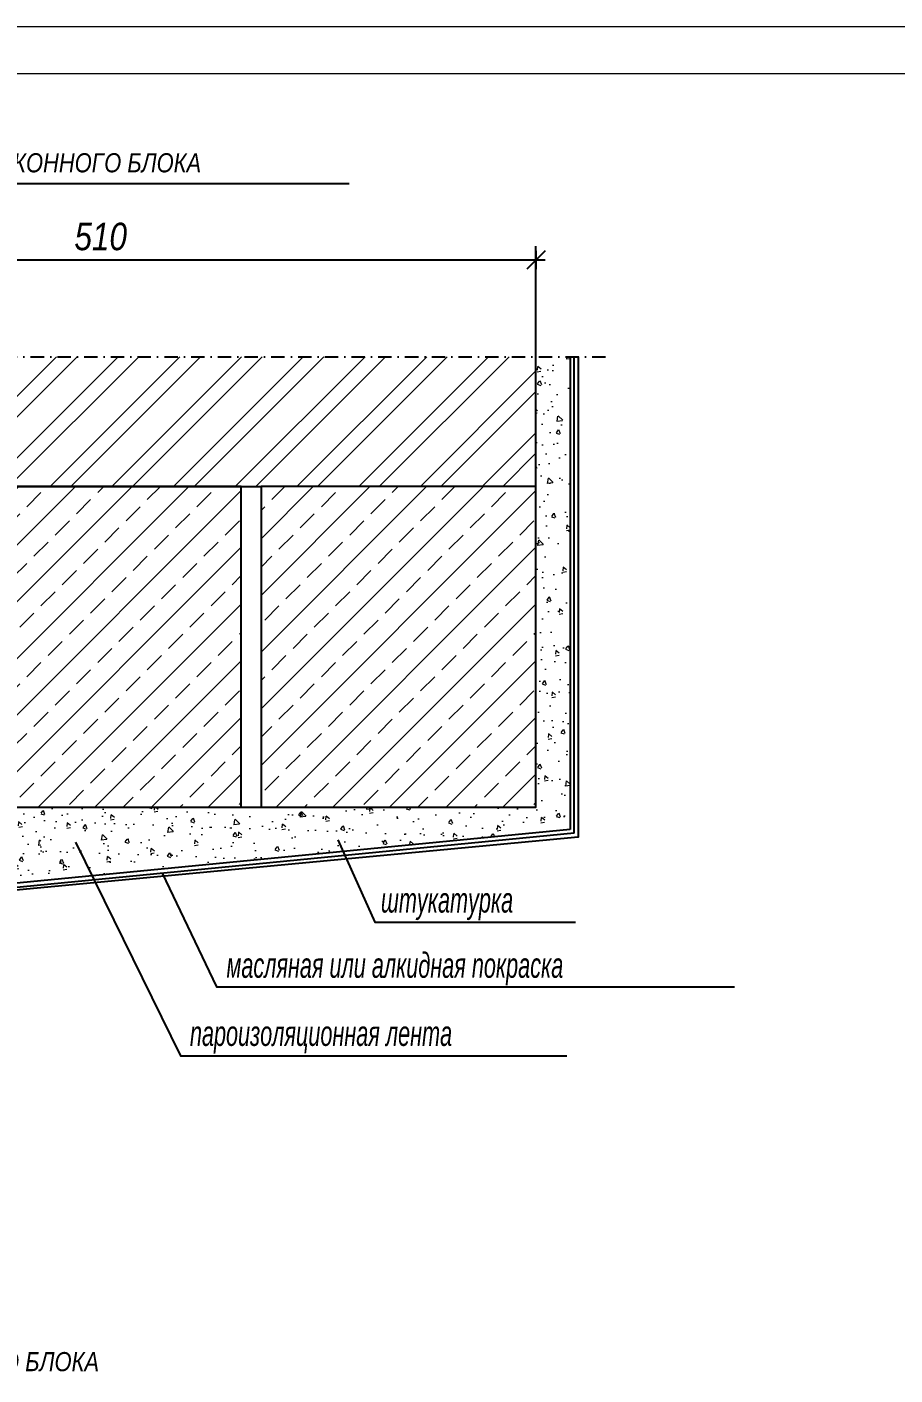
# Model space of a CAD drawing. Header units: millimetres. Extents: x 1582001 to 3303937, y 226471 to 491235.
# Drawn here: x 1930873 to 1940347, y 241459 to 256171 of the extents above; entities that cross this region are included whole.
import ezdxf

# ---------------------------------------------------------------- set-up
doc = ezdxf.new("R2010")
doc.units = ezdxf.units.MM
doc.linetypes.add('DGN Style 4', pattern=[58.36478256158203, 29.16416367849196, -14.58208183924598, 0.03645520459811495, -14.58208183924598])
doc.layers.get('Defpoints').update_dxf_attribs({"color": 255, "lineweight": 30})
doc.layers.add('Штамп', color=113, linetype='Continuous', lineweight=15)
doc.layers.add('Штриховки', color=251, linetype='Continuous', lineweight=20)
doc.styles.add('STYLE1', font='ARIALNI.TTF', dxfattribs={"height": 300})
doc.dimstyles.new('25', dxfattribs={"dimscale": 100, "dimtxt": 2.5, "dimasz": 1, "dimexe": 1.5, "dimexo": 1.5, "dimgap": 1, "dimtad": 1, "dimdec": 0, "dimlfac": 0.25, "dimzin": 0, "dimdsep": 46, "dimtxsty": 'STYLE1', "dimblk": 'dblk_0', "dimcen": 2, "dimdle": 1.5, "dimclrd": 256, "dimclre": 256, "dimadec": 0, "dimazin": 0, "dimtfac": 1, "dimtdec": 0, "dimtix": 1, "dimtmove": 1, "dimatfit": 3, "dimfxl": 0, "dimtolj": 1, "dimtzin": 0, "dimlwd": -1, "dimlwe": -1, "dimarcsym": 0})
pattern_1 = [(320, (-339750.8803228922, 291903.3637321232), (-39.8477138472578, -455.46167249001), [47.625, -523.875]), (265, (-339750.8803228922, 291903.3637321232), (477.6416072054499, 88.10706493916739), [38.1, -419.1]), (10.45099999999996, (-339754.2009478929, 291865.4087321231), (437.7917195507296, -367.3562541648982), [40.475, -445.225]), (316.1842, (-339623.8803228922, 291903.3637321232), (-105.105819831818, -677.6976022303247), [71.4375, -785.8125]), (6.635599999999986, (-339632.6390728932, 291846.8889821231), (618.5638897251229, -593.5105861655929), [60.71249999999979, -667.8374999999966]), (261.1840000000001, (-339623.8803228922, 291903.3637321232), (618.5627946514941, -593.511514534835), [57.14999999999979, -628.6499999999983]), (291, (-339655.6303228922, 291839.8637321232), (-255.6637962919063, -379.0371995884581), [47.625, -523.875]), (236, (-339655.6303228922, 291839.8637321232), (460.4699153057982, -154.5050708691178), [38.1, -419.1]), (341.4514, (-339676.9355728924, 291808.277482123), (204.8071442901435, -533.5412269253112), [40.475, -445.225]), (307.5, (-339750.8803228922, 291903.3637321232), (211.3875971828828, -7.721508126479581), [0, -414.0199999999982, 0, -425.4499999999982, 0, -420.6874999999982]), (277.5, (-339750.8803228922, 291903.3637321232), (250.4514370452987, -167.0491562757644), [0, -242.57, 0, -404.495, 0, -160.3375]), (237.5, (-339750.8803228922, 292044.9687321231), (-14.32185998168371, -338.9764879171785), [0, -158.75, 0, -495.3, 0, -657.2249999999999]), (227.5, (-339750.8803228922, 292108.4687321231), (63.56622758333246, -370.3229534650451), [0, -206.3749999999991, 0, -328.9299999999983, 0, -466.7249999999983])]

# ---------------------------------------------------------------- blocks, each defined once
blk = doc.blocks.new('dblk_0')
at = {"color": 0, "linetype": 'ByBlock'}
for p, q in [((1, 1), (-1, -1)), ((-1, 0), (1, 0)), ((0, 1), (0, -1))]:
    blk.add_line(p, q, dxfattribs=at)
blk = doc.blocks.new('*D999')
at = {"ltscale": 100, "transparency": 16777216}
for p, q in [((1926927.343817117, 250313.8093456767), (1926927.343817117, 253779.6731593015)), ((1936427.329788534, 250439.2932320163), (1936427.329788534, 253779.6731593015)), ((1927027.343817117, 253629.6731593015), (1936327.329788534, 253629.6731593015))]:
    blk.add_line(p, q, dxfattribs=at)
at = {"layer": 'Defpoints', "color": 0, "lineweight": -3, "ltscale": 100, "transparency": 16777216}
for p in [(1936427.329788534, 253629.6731593015), (1936427.329788534, 250289.2932320163), (1926927.343817117, 250163.8093456767)]:
    blk.add_point(p, dxfattribs=at)
at = {"ltscale": 100, "transparency": 16777216, "xscale": 100, "yscale": 100, "zscale": 100, "rotation": 180}
blk.add_blockref('dblk_0', (1926927.343817117, 253629.6731593015), dxfattribs=at)
at = {"ltscale": 100, "transparency": 16777216, "xscale": 100, "yscale": 100, "zscale": 100}
blk.add_blockref('dblk_0', (1936427.329788534, 253629.6731593015), dxfattribs=at)
at = {"color": 0, "ltscale": 100, "transparency": 16777216, "insert": (1931677.336802825, 253882.845055618), "char_height": 300, "attachment_point": 5, "style": 'STYLE1'}
blk.add_mtext('\\A1;510', dxfattribs=at)

msp = doc.modelspace()

# ---------------------------------------------------------------- hatches: boundary and pattern name
at = {"layer": 'Штриховки'}
h = msp.add_hatch(dxfattribs=at)
h.set_pattern_fill('ANSI32', color=0, scale=50, style=0)
h.set_pattern_definition([(45, (664918.9407844786, 574454.8840174513), (-336.7596045400933, 336.7596045400933), []), (45, (665143.4472844787, 574454.8840174513), (-336.7596045400933, 336.7596045400933), [])])
h.paths.add_polyline_path([(1931152.336802825, 252262.1592139128), (1932202.336802825, 252262.1592139128), (1932202.336802825, 251737.1592139128), (1931152.336802825, 251737.1592139128)], flags=24)
h.paths.add_polyline_path([(1936427.329788534, 252572.4498734452), (1926927.329788534, 252573.0676054087), (1926927.329788534, 251156.2354849294), (1933427.329780208, 251156.2354849294), (1933427.329780208, 251156.2193041883), (1936427.329788534, 251156.2193041883)])
h.paths.add_polyline_path([(1927002.329788534, 251774.673242495), (1927318.610053854, 251774.673242495), (1927318.610053854, 251240.0982398599), (1927002.329788534, 251240.0982398599)])
h = msp.add_hatch(dxfattribs=at)
h.set_pattern_fill('AR-CONC', color=0, scale=2.5, angle=270, style=0)
h.set_pattern_definition(pattern_1)
h.paths.add_polyline_path([(1936427.329788534, 252572.3864153064), (1936802.333820041, 252572.3864153064), (1936802.333820041, 251156.2354849294), (1936427.329788534, 251156.2354849294)])
at = {"layer": 'Штриховки', "ltscale": 60}
h = msp.add_hatch(dxfattribs=at)
h.set_pattern_fill('ANSI33', color=0, scale=1750, style=0)
h.set_pattern_definition([(45, (1713623.335267669, -402199.4880364823), (-309.3592167691145, 309.3592167691145), []), (45, (1713932.694483919, -402199.4880364823), (-309.3592167691145, 309.3592167691145), [218.75, -109.375])])
h.paths.add_polyline_path([(1930212.329780208, 251156.2193139209), (1933212.329788534, 251156.2193139209), (1933212.329788534, 247656.2193083592), (1930212.329780208, 247656.2193083592)])
at = {"layer": 'Штриховки'}
h = msp.add_hatch(dxfattribs=at)
h.set_pattern_fill('AR-CONC', color=0, scale=2.5, angle=270, style=0)
h.set_pattern_definition(pattern_1)
edge = h.paths.add_edge_path()
edge.add_line((1931023.834123248, 247656.1314001068), (1936427.329788533, 247656.1314001068))
edge.add_line((1936427.329788534, 247656.1314001068), (1936427.329788534, 251156.2354849293))
edge.add_line((1936427.329788534, 251156.2354849294), (1936802.446888043, 251156.2354849294))
edge.add_line((1936802.446888043, 251156.2354849294), (1936802.33382004, 247414.5764886911))
edge.add_line((1936802.333820041, 247414.5764886911), (1931023.83412325, 246851.7664837951))
edge.add_line((1931023.834123248, 246851.7664837951), (1931023.835493388, 247656.2285105931))
at = {"layer": 'Штриховки', "ltscale": 60}
h = msp.add_hatch(dxfattribs=at)
h.set_pattern_fill('ANSI33', color=0, scale=1750, style=0)
h.set_pattern_definition([(45, (1716838.335267669, -402199.4880364823), (-309.3592167691145, 309.3592167691145), []), (45, (1717147.694483919, -402199.4880364823), (-309.3592167691145, 309.3592167691145), [218.75, -109.375])])
h.paths.add_polyline_path([(1933427.329780208, 251156.2193139209), (1936427.329788534, 251156.2193139209), (1936427.329788534, 247656.2193083592), (1933427.329780208, 247656.2193083592)])
at = {"layer": 'Штриховки'}
h = msp.add_hatch(dxfattribs=at)
h.set_pattern_fill('AR-CONC', color=0, scale=2.5, angle=270, style=0)
h.set_pattern_definition([(320, (-51185.72078269906, -835084.1040224937), (-39.8477138472578, -455.46167249001), [47.625, -523.875]), (265, (-51185.72078269906, -835084.1040224937), (477.6416072054499, 88.10706493916739), [38.1, -419.1]), (10.45099999999996, (-51189.04140769877, -835122.0590224931), (437.7917195507296, -367.3562541648982), [40.475, -445.225]), (316.1842, (-51058.72078269906, -835084.1040224937), (-105.105819831818, -677.6976022303247), [71.4375, -785.8125]), (6.635599999999986, (-51067.4795326991, -835140.5787724938), (618.5638897251229, -593.5105861655929), [60.7124999999998, -667.8374999999968]), (261.1840000000001, (-51058.72078269906, -835084.1040224937), (618.5627946514941, -593.511514534835), [57.1499999999998, -628.6499999999984]), (291, (-51090.47078269906, -835147.6040224935), (-255.6637962919063, -379.0371995884581), [47.625, -523.875]), (236, (-51090.47078269906, -835147.6040224935), (460.4699153057982, -154.5050708691178), [38.1, -419.1]), (341.4514, (-51111.77603269834, -835179.1902724932), (204.8071442901435, -533.5412269253112), [40.475, -445.225]), (307.5, (-51185.72078269906, -835084.1040224937), (211.3875971828828, -7.721508126479581), [0, -414.0199999999983, 0, -425.4499999999983, 0, -420.6874999999983]), (277.5, (-51185.72078269906, -835084.1040224937), (250.4514370452987, -167.0491562757644), [0, -242.57, 0, -404.495, 0, -160.3375]), (237.5, (-51185.72078269906, -834942.4990224937), (-14.32185998168371, -338.9764879171785), [0, -158.75, 0, -495.3, 0, -657.2249999999999]), (227.5, (-51185.72078269906, -834878.9990224933), (63.56622758333246, -370.3229534650451), [0, -206.3749999999992, 0, -328.9299999999984, 0, -466.7249999999984])])
h.paths.add_polyline_path([(1930176.130867014, 246769.2025141098), (1930176.130867014, 247656.1314001066), (1931023.834123248, 247656.1314001066), (1931026.388699787, 246852.0152925357)])

# ---------------------------------------------------------------- linework, layer by layer
at = {"color": 0, "linetype": 'DGN Style 4', "ltscale": 5}
msp.add_line((1924201.145414012, 252573.2012536159), (1937238.866151955, 252572.3971037663), dxfattribs=at)
at = {"color": 0, "linetype": 'Continuous'}
for p, q in [((1936427.329788534, 247656.2273439871), (1936427.329788534, 252572.3864153064)), ((1929927.343825445, 251156.2354849294), (1933427.329780208, 251156.2354849294))]:
    msp.add_line(p, q, dxfattribs=at)
at = {"color": 0, "ltscale": 5}
for p, q in [((1936802.333820041, 252572.3999574761), (1936802.333820041, 247414.5764886911)), ((1931023.834123248, 247656.1314001068), (1936427.329788534, 247656.2193166293)), ((1936802.333820041, 247414.5764886911), (1929898.936430903, 246742.2045371035)), ((1936845.049385624, 247372.5730507789), (1929898.936430903, 246696.0407203847))]:
    msp.add_line(p, q, dxfattribs=at)
at = {"color": 0}
msp.add_line((1926927.343817117, 247656.2354876378), (1936426.821501207, 247656.2193083592), dxfattribs=at)
at = {"color": 0, "linetype": 'Continuous'}
for points in [[(1927395.94230173, 254462.1653629628), (1934388.128149567, 254462.1653629628)], [(1936888.184206815, 252572.3942220471), (1936888.184206815, 247328.9018091758), (1929898.936430903, 246670.8571554838)], [(1936802.489682667, 252572.3999470633), (1936802.333820041, 247414.5764886911)], [(1936845.049385624, 247372.5730507789), (1936845.049385624, 252572.3971037663)], [(1931403.34938222, 247273.7529540653), (1932548.750251496, 244941.5205470804), (1936766.327326642, 244941.5205470804)], [(1934265.999710064, 247299.5686275673), (1934668.603394967, 246400.0373426002), (1936859.468610816, 246400.0373426002)], [(1932347.327896729, 246934.5073268005), (1932939.838886069, 245695.9448426581), (1938596.13486276, 245694.4700889636)]]:
    msp.add_lwpolyline(points, dxfattribs=at)
for points in [[(1933212.329788534, 251156.2193041883), (1930212.329780208, 251156.2193041883), (1930212.329780208, 247656.2193083592), (1933212.329788534, 247656.2193083592)], [(1936427.329788534, 251156.2193041883), (1933427.329780208, 251156.2193041883), (1933427.329780208, 247656.2193083592), (1936427.329788534, 247656.2193083592)]]:
    msp.add_lwpolyline(points, close=True, dxfattribs=at)
at = {"layer": 'Штамп', "color": 0}
msp.add_line((1959357.16505538, 256171.2861815815), (1917619.748534312, 256171.2861815815), dxfattribs=at)
msp.add_lwpolyline([(1919607.244559124, 227153.8442161281), (1919607.244559124, 255664.4225679874), (1958860.291177621, 255664.4225679874), (1958860.291177621, 227153.8442161281)], close=True, dxfattribs=at)

# ---------------------------------------------------------------- texts
at = {"color": 0, "linetype": 'Continuous', "style": 'STYLE1'}
for s, p in [('ВЕРХНЕЕ ПРИМЫКАНИЕ ОКОННОГО БЛОКА', (1927545.48662254, 254584.7103524284)), ('НИЖНЕЕ ПРИМЫКАНИЕ ОКОННОГО БЛОКА', (1926505.967636231, 241500.9107889737))]:
    msp.add_text(s, height=208.71648, dxfattribs=at).set_placement(p)
at = {"color": 0, "linetype": 'Continuous', "style": 'STYLE1', "width": 0.75}
for s, p in [('штукатурка', (1934736.035770888, 246506.1169278416)), ('масляная или алкидная покраска', (1933050.613120224, 245794.169587722)), ('пароизоляционная лента', (1932651.379483933, 245050.9921670129))]:
    msp.add_text(s, height=275, dxfattribs=at).set_placement(p)

# ---------------------------------------------------------------- dimensions: what is measured, and where the dimension line sits
at = {"ltscale": 100}
dim = msp.add_linear_dim(base=(1936427.329788534, 253629.6731593015), p1=(1926927.343817117, 250163.8093456767), p2=(1936427.329788534, 250289.2932320163), text='510', dimstyle='25', override={"dimlfac": 0.25, "dimtxsty": 'STYLE1', "dimtolj": 1}, dxfattribs=at)
dim.commit()
dim.dimension.update_dxf_attribs({"geometry": '*D999', "text_midpoint": (1931677.336802825, 253882.845055618)})

doc.saveas('drawing.dxf')
